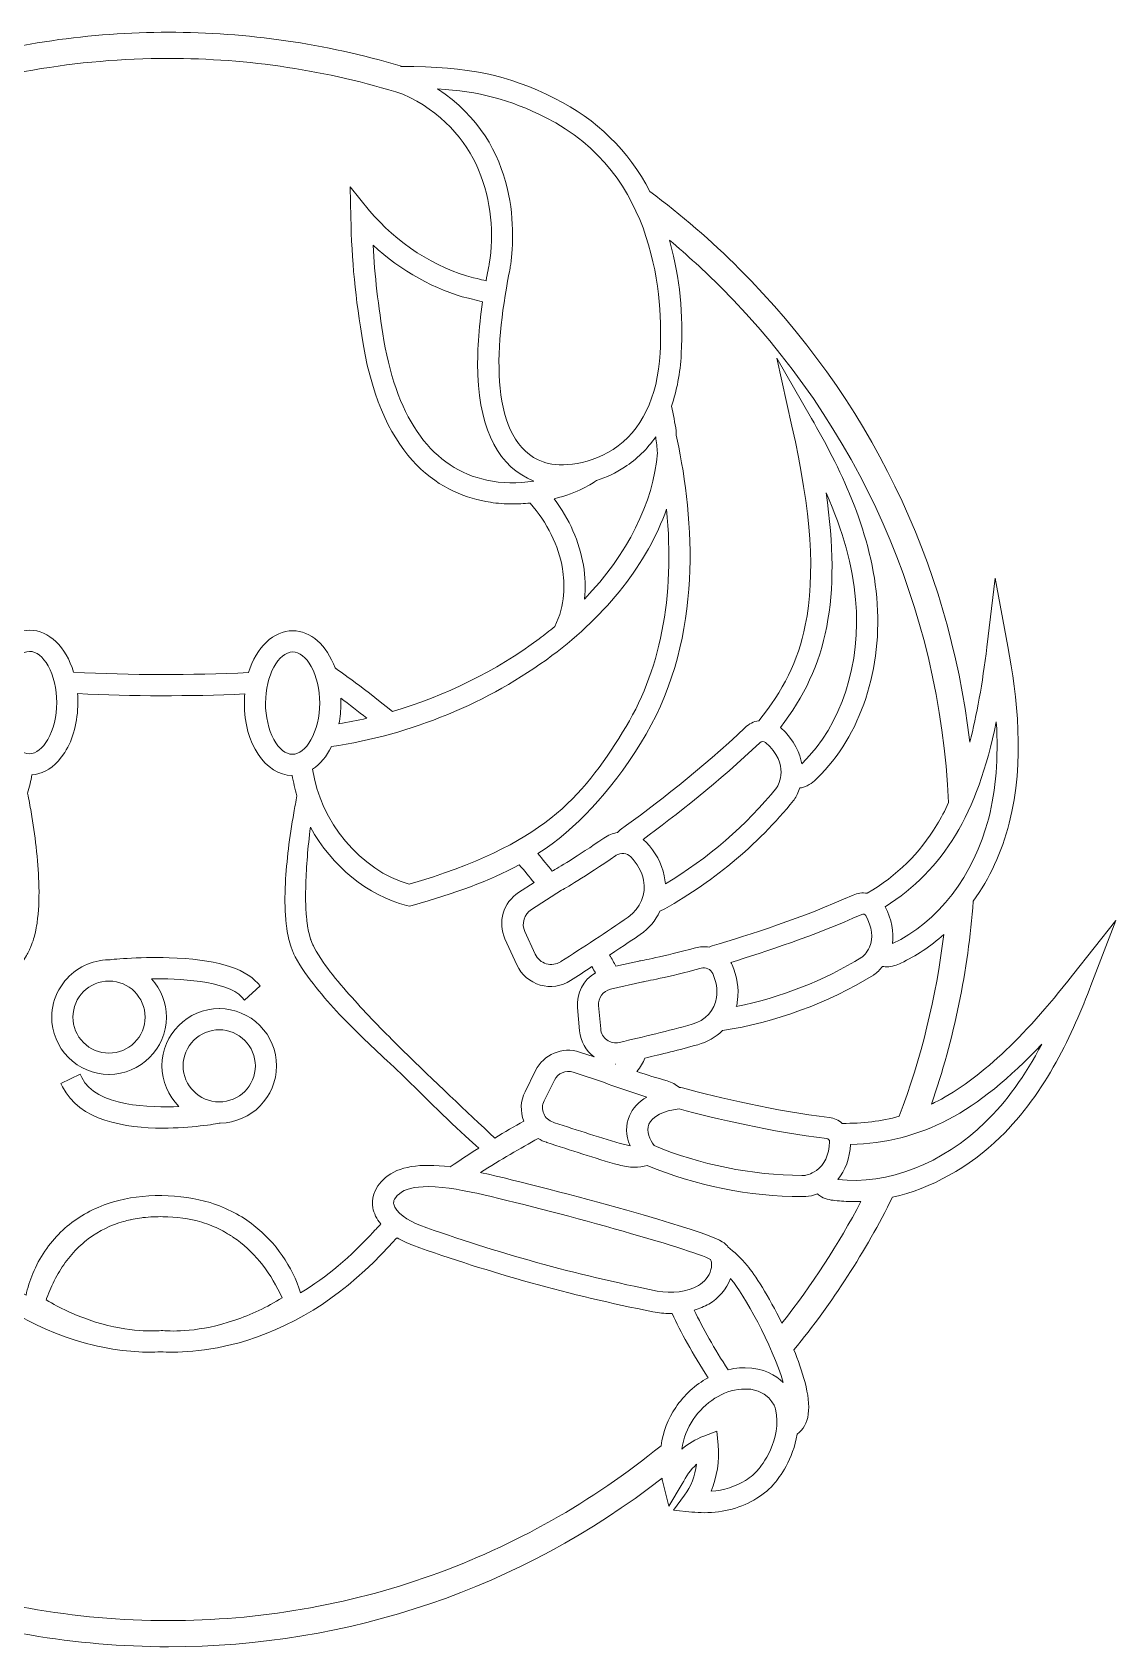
# Model space of a CAD drawing. Header units: millimetres. Extents: x 24 to 1458, y -318 to -24.
# Drawn here: x 169.2 to 360, y -309.5 to -25.3 of the extents above; entities that cross this region are included whole.
import ezdxf

# ---------------------------------------------------------------- set-up
doc = ezdxf.new("R2010")
doc.units = ezdxf.units.MM
doc.header["$MEASUREMENT"] = 0
doc.layers.add('Layer 4', color=7, linetype='Continuous')

# ---------------------------------------------------------------- blocks, each defined once
blk = doc.blocks.new('block 2')
at = {"layer": 'Layer 4', "lineweight": 0}
for points, knots in [([(352.39, -191.31), (343.5, -202.59), (335.94, -209.64), (328.59, -213.48), (328.24, -213.66), (327.89, -213.83), (327.53, -214.01), (331.5, -202.52), (333.98, -190.51), (334.9, -178.28), (337.79, -174.22), (339.92, -169.61), (341.22, -164.56), (344.06, -153.56), (342.58, -142.15), (340.98, -133.44), (340.98, -133.44), (338.76, -121.4), (338.76, -121.4), (338.76, -121.4), (337.29, -133.55), (337.29, -133.55), (336.51, -139.99), (335.52, -145.48), (334.29, -150.25), (330.49, -118.49), (316.48, -89.7), (293.69, -66.91), (288.79, -62.01), (283.49, -57.43), (277.96, -53.3), (274.17, -46.08), (268.55, -40.58), (261.24, -36.93), (252.79, -32.71), (246.21, -31.34), (234.19, -31.31), (234.19, -31.31), (234.11, -31.25), (234.11, -31.25), (234.11, -31.25), (234.01, -31.21), (234.01, -31.21), (220.83, -27.27), (207.1, -25.28), (193.19, -25.28), (179.37, -25.28), (165.71, -27.26), (152.58, -31.16), (139.06, -30.98), (132.23, -32.26), (123.35, -36.65), (115.07, -40.74), (108.96, -47.19), (105.18, -55.81), (100.79, -59.28), (96.59, -63.01), (92.69, -66.91), (80.58, -79.02), (70.88, -92.95), (63.85, -108.32), (57.05, -123.18), (52.92, -139.03), (51.57, -155.44), (49.51, -149.49), (47.98, -142.11), (46.91, -132.97), (46.91, -132.97), (45.48, -120.8), (45.48, -120.8), (45.48, -120.8), (43.22, -132.84), (43.22, -132.84), (41.59, -141.54), (40.07, -152.95), (42.85, -163.96), (44.49, -170.43), (47.55, -176.31), (51.71, -180.97), (52.79, -192.48), (55.27, -203.8), (59.08, -214.65), (57.79, -214.15), (56.52, -213.57), (55.29, -212.92), (47.95, -209.05), (40.42, -201.98), (31.57, -190.66), (31.57, -190.66), (24.03, -181.01), (24.03, -181.01), (24.03, -181.01), (28.36, -192.47), (28.36, -192.47), (31.48, -200.75), (36.12, -211.28), (44.24, -219.25), (50.37, -225.28), (57.99, -229.21), (65.69, -230.33), (69.98, -239), (75.19, -247.27), (81.2, -254.94), (79.37, -259.02), (77.33, -264.55), (77.81, -268.12), (78.02, -269.7), (78.67, -270.88), (79.75, -271.64), (80.42, -276.1), (82.9, -279.36), (83.65, -280.25), (84.48, -281.26), (85.55, -282.18), (86.82, -282.99), (89.44, -284.66), (92.64, -285.54), (96.08, -285.55), (96.84, -285.54), (97.56, -285.51), (98.22, -285.44), (98.22, -285.44), (101.45, -285.1), (101.45, -285.1), (101.45, -285.1), (99.54, -282.49), (99.54, -282.49), (98.44, -280.98), (97.7, -279.07), (97.43, -277.03), (98.55, -278), (99.22, -279.16), (99.99, -280.48), (99.99, -280.48), (102.29, -284.46), (102.29, -284.46), (102.29, -284.46), (103.41, -280), (103.41, -280), (103.58, -279.32), (103.71, -278.62), (103.78, -277.89), (116.28, -288.05), (130.25, -295.92), (145.3, -301.3), (160.61, -306.77), (176.72, -309.54), (193.19, -309.54), (225.05, -309.54), (255.08, -299.29), (280.09, -279.89), (280.12, -280.05), (280.16, -280.21), (280.19, -280.36), (280.19, -280.36), (281.29, -284.82), (281.29, -284.82), (281.29, -284.82), (283.62, -280.85), (283.62, -280.85), (284.39, -279.54), (285.07, -278.37), (286.19, -277.42), (285.91, -279.45), (285.16, -281.36), (284.06, -282.86), (284.06, -282.86), (282.13, -285.47), (282.13, -285.47), (282.13, -285.47), (285.36, -285.82), (285.36, -285.82), (286.07, -285.89), (286.8, -285.93), (287.54, -285.94), (290.97, -285.94), (294.16, -285.06), (296.77, -283.41), (298.05, -282.61), (299.12, -281.69), (299.96, -280.69), (300.71, -279.8), (303.2, -276.55), (303.88, -272.09), (304.97, -271.34), (305.63, -270.16), (305.85, -268.58), (306.28, -265.44), (304.73, -260.73), (303.31, -257.27), (310.1, -248.98), (315.94, -239.94), (320.67, -230.39), (327.46, -228.88), (334.19, -225.14), (339.62, -219.85), (347.77, -211.92), (352.44, -201.4), (355.6, -193.13), (355.6, -193.13), (359.97, -181.69), (359.97, -181.69), (359.97, -181.69), (352.39, -191.31), (352.39, -191.31)], [0, 0, 0, 0, 1, 1, 1, 2, 2, 2, 3, 3, 3, 4, 4, 4, 5, 5, 5, 6, 6, 6, 7, 7, 7, 8, 8, 8, 9, 9, 9, 10, 10, 10, 11, 11, 11, 12, 12, 12, 13, 13, 13, 14, 14, 14, 15, 15, 15, 16, 16, 16, 17, 17, 17, 18, 18, 18, 19, 19, 19, 20, 20, 20, 21, 21, 21, 22, 22, 22, 23, 23, 23, 24, 24, 24, 25, 25, 25, 26, 26, 26, 27, 27, 27, 28, 28, 28, 29, 29, 29, 30, 30, 30, 31, 31, 31, 32, 32, 32, 33, 33, 33, 34, 34, 34, 35, 35, 35, 36, 36, 36, 37, 37, 37, 38, 38, 38, 39, 39, 39, 40, 40, 40, 41, 41, 41, 42, 42, 42, 43, 43, 43, 44, 44, 44, 45, 45, 45, 46, 46, 46, 47, 47, 47, 48, 48, 48, 49, 49, 49, 50, 50, 50, 51, 51, 51, 52, 52, 52, 53, 53, 53, 54, 54, 54, 55, 55, 55, 56, 56, 56, 57, 57, 57, 58, 58, 58, 59, 59, 59, 60, 60, 60, 61, 61, 61, 62, 62, 62, 63, 63, 63, 64, 64, 64, 65, 65, 65, 66, 66, 66, 67, 67, 67, 68, 68, 68, 68]), ([(249.68, -66.03), (249.65, -66.23), (249.58, -66.58), (249.49, -67.07), (249.49, -67.07), (249.47, -67.14), (249.47, -67.14), (249.37, -67.67), (249.25, -68.31), (249.11, -69.04), (248.57, -68.91), (248.05, -68.78), (247.55, -68.66), (247.55, -68.66), (246.87, -68.5), (246.87, -68.5), (240.35, -66.91), (233.18, -62.28), (228.61, -56.69), (228.61, -56.69), (225.2, -52.52), (225.2, -52.52), (225.2, -52.52), (225.3, -57.91), (225.3, -57.91), (225.45, -65.37), (226.09, -72.02), (227.46, -80.15), (230.97, -100.93), (241.58, -106.79), (249.87, -108.04), (251.13, -108.23), (252.45, -108.33), (253.78, -108.33), (254.74, -108.34), (255.72, -108.29), (256.86, -108.17), (259.85, -111.59), (261.88, -115.7), (262.57, -119.75), (263, -122.31), (263.12, -126.15), (261.2, -129.91), (260.29, -130.66), (259.38, -131.38), (258.48, -132.05), (250.9, -137.71), (241.96, -142.14), (232.61, -144.88), (226.7, -140.06), (222.76, -137.36), (222.72, -137.34), (222.72, -137.34), (222.53, -137.21), (222.53, -137.21), (221.07, -133.17), (218.22, -130.66), (215.06, -130.66), (211.69, -130.66), (208.67, -133.54), (207.31, -138.02), (197.07, -138.51), (186.7, -138.48), (176.49, -137.94), (175.14, -133.46), (172.13, -130.57), (168.75, -130.56), (165.5, -130.56), (162.6, -133.19), (161.16, -137.42), (160.05, -138.19), (156.48, -140.72), (151.54, -144.72), (142.21, -141.95), (133.29, -137.47), (125.72, -131.78), (124.83, -131.11), (123.92, -130.38), (123.02, -129.63), (121.11, -125.86), (121.24, -122.02), (121.69, -119.46), (122.39, -115.42), (124.43, -111.32), (127.44, -107.91), (128.48, -108.02), (129.51, -108.08), (130.53, -108.08), (131.9, -108.08), (133.21, -107.98), (134.43, -107.81), (142.73, -106.59), (153.36, -100.77), (156.95, -80.01), (158.36, -71.88), (159.03, -65.23), (159.2, -57.77), (159.2, -57.77), (159.33, -52.39), (159.33, -52.39), (159.33, -52.39), (155.9, -56.55), (155.9, -56.55), (151.3, -62.11), (144.12, -66.72), (137.59, -68.28), (137.59, -68.28), (136.91, -68.44), (136.91, -68.44), (136.41, -68.56), (135.89, -68.68), (135.35, -68.81), (135.22, -68.09), (135.1, -67.45), (134.99, -66.91), (134.99, -66.91), (134.97, -66.8), (134.97, -66.8), (134.88, -66.34), (134.82, -66), (134.79, -65.79), (133.05, -54.16), (137.35, -43.79), (146.29, -38.06), (161.29, -32.63), (177.07, -29.88), (193.19, -29.88), (207.28, -29.88), (221.18, -31.99), (234.46, -36.16), (248.12, -42.36), (251.28, -55.65), (249.68, -66.03)], [0, 0, 0, 0, 1, 1, 1, 2, 2, 2, 3, 3, 3, 4, 4, 4, 5, 5, 5, 6, 6, 6, 7, 7, 7, 8, 8, 8, 9, 9, 9, 10, 10, 10, 11, 11, 11, 12, 12, 12, 13, 13, 13, 14, 14, 14, 15, 15, 15, 16, 16, 16, 17, 17, 17, 18, 18, 18, 19, 19, 19, 20, 20, 20, 21, 21, 21, 22, 22, 22, 23, 23, 23, 24, 24, 24, 25, 25, 25, 26, 26, 26, 27, 27, 27, 28, 28, 28, 29, 29, 29, 30, 30, 30, 31, 31, 31, 32, 32, 32, 33, 33, 33, 34, 34, 34, 35, 35, 35, 36, 36, 36, 37, 37, 37, 38, 38, 38, 39, 39, 39, 40, 40, 40, 41, 41, 41, 42, 42, 42, 43, 43, 43, 44, 44, 44, 44]), ([(279.76, -81.65), (279.76, -81.65), (279.75, -81.77), (279.75, -81.77), (279.32, -89.61), (276.46, -95.47), (271.47, -98.72), (266.63, -101.88), (261.35, -101.76), (259.16, -100.94), (249.55, -97.35), (250.58, -80.97), (253.14, -67.86), (253.25, -67.28), (253.33, -66.85), (253.37, -66.59), (254.14, -61.6), (255.42, -44.89), (240.54, -35.23), (247.96, -35.69), (253.23, -37.1), (259.57, -40.27), (279.34, -50.14), (280.27, -72.49), (279.76, -81.65)], [0, 0, 0, 0, 1, 1, 1, 2, 2, 2, 3, 3, 3, 4, 4, 4, 5, 5, 5, 6, 6, 6, 7, 7, 7, 8, 8, 8, 8]), ([(328.48, -164.84), (325.44, -169.88), (321.53, -173.71), (316.21, -176.88), (315.37, -176.74), (314.51, -176.84), (313.73, -177.2), (304.89, -181.17), (295.37, -184.25), (288.94, -186.13), (288.94, -186.13), (288.73, -186.19), (288.73, -186.19), (288.73, -186.19), (288.42, -186.38), (288.42, -186.38), (287.61, -186.23), (286.77, -186.26), (285.99, -186.48), (280.23, -188.05), (276.42, -188.73), (275.99, -188.81), (275.99, -188.81), (271.98, -189.73), (271.98, -189.73), (271.62, -189.07), (271.25, -188.4), (270.87, -187.75), (273.44, -186.05), (275.26, -184.84), (276.27, -184.13), (277.77, -183.08), (278.96, -181.67), (279.73, -180.05), (288.59, -175.32), (296.94, -168.39), (303.27, -160.52), (303.27, -160.52), (303.33, -160.44), (303.33, -160.44), (303.74, -159.86), (304.1, -159.12), (304.36, -158.33), (304.54, -158.31), (304.72, -158.28), (304.89, -158.23), (306.01, -157.93), (306.79, -157.24), (307.43, -156.61), (315.1, -149.13), (319.01, -137.24), (317.9, -124.8), (316.8, -112.6), (311.18, -101.54), (306.41, -93.27), (306.41, -93.27), (300.29, -82.67), (300.29, -82.67), (300.29, -82.67), (302.97, -94.61), (302.97, -94.61), (306.37, -109.76), (307.12, -120.91), (305.32, -129.7), (304.04, -135.96), (301.43, -141.3), (297.11, -146.49), (296.22, -146.64), (295.38, -147.06), (294.74, -147.68), (287.17, -154.92), (278.59, -161.49), (272.72, -165.73), (272.72, -165.73), (272.54, -165.86), (272.54, -165.86), (272.54, -165.86), (272.27, -166.19), (272.27, -166.19), (271.4, -166.32), (270.56, -166.65), (269.85, -167.15), (265.16, -170.41), (261.73, -172.43), (260.76, -172.99), (259.94, -171.96), (259.09, -170.92), (258.23, -169.89), (265.04, -165.46), (270.79, -159.29), (276.32, -150.5), (287.1, -133.35), (285.92, -112.67), (283.03, -98.33), (283.03, -98.33), (282.6, -96.2), (282.6, -96.2), (282.59, -95.99), (282.59, -95.79), (282.6, -95.55), (282.6, -95.55), (282.59, -95.47), (282.59, -95.47), (282.37, -94.04), (282.09, -92.56), (281.74, -91.09), (282.71, -88.38), (283.29, -85.31), (283.48, -81.98), (283.48, -81.98), (283.49, -81.86), (283.49, -81.86), (283.87, -74.98), (283.21, -68.43), (281.53, -62.38), (281.48, -62.21), (281.43, -62.04), (281.38, -61.88), (284.56, -64.54), (287.6, -67.32), (290.44, -70.16), (314.73, -94.45), (328.98, -126.67), (330.56, -160.9), (329.91, -162.32), (329.21, -163.64), (328.48, -164.84)], [0, 0, 0, 0, 1, 1, 1, 2, 2, 2, 3, 3, 3, 4, 4, 4, 5, 5, 5, 6, 6, 6, 7, 7, 7, 8, 8, 8, 9, 9, 9, 10, 10, 10, 11, 11, 11, 12, 12, 12, 13, 13, 13, 14, 14, 14, 15, 15, 15, 16, 16, 16, 17, 17, 17, 18, 18, 18, 19, 19, 19, 20, 20, 20, 21, 21, 21, 22, 22, 22, 23, 23, 23, 24, 24, 24, 25, 25, 25, 26, 26, 26, 27, 27, 27, 28, 28, 28, 29, 29, 29, 30, 30, 30, 31, 31, 31, 32, 32, 32, 33, 33, 33, 34, 34, 34, 35, 35, 35, 36, 36, 36, 37, 37, 37, 38, 38, 38, 39, 39, 39, 40, 40, 40, 41, 41, 41, 42, 42, 42, 42]), ([(249.26, -104.14), (239.79, -102.15), (233.52, -93.64), (231.14, -79.53), (230.1, -73.35), (229.5, -68.14), (229.21, -62.76), (234.05, -67.25), (240.27, -70.73), (245.99, -72.12), (245.99, -72.12), (246.7, -72.29), (246.7, -72.29), (247.27, -72.43), (247.87, -72.58), (248.49, -72.73), (247.79, -77.48), (247.51, -81.82), (247.67, -85.65), (248.09, -95.59), (251.41, -101.87), (257.55, -104.32), (254.68, -104.75), (251.9, -104.7), (249.26, -104.14)], [0, 0, 0, 0, 1, 1, 1, 2, 2, 2, 3, 3, 3, 4, 4, 4, 5, 5, 5, 6, 6, 6, 7, 7, 7, 8, 8, 8, 8]), ([(266.25, -119.12), (265.55, -115.01), (263.77, -110.97), (261.09, -107.42), (265.39, -106.33), (267.83, -104.73), (268.55, -104.2), (270.3, -103.64), (271.97, -102.85), (273.51, -101.85), (275.65, -100.45), (277.48, -98.66), (278.98, -96.51), (279.11, -97.46), (279.21, -98.4), (279.28, -99.33), (278.57, -108.1), (274.01, -117.21), (266.43, -125.08), (266.65, -123.13), (266.59, -121.14), (266.25, -119.12)], [0, 0, 0, 0, 1, 1, 1, 2, 2, 2, 3, 3, 3, 4, 4, 4, 5, 5, 5, 6, 6, 6, 7, 7, 7, 7]), ([(300.94, -147.67), (309.27, -136.96), (311.65, -124.85), (308.98, -106.38), (311.94, -113.09), (313.65, -119.25), (314.18, -125.14), (315.19, -136.47), (311.69, -147.24), (304.82, -153.95), (304.77, -153.99), (304.73, -154.03), (304.68, -154.08), (304.39, -152.34), (303.48, -149.98), (300.94, -147.67)], [0, 0, 0, 0, 1, 1, 1, 2, 2, 2, 3, 3, 3, 4, 4, 4, 5, 5, 5, 5]), ([(273.16, -148.52), (265.85, -160.15), (259.28, -168.31), (235.58, -175.3), (227.07, -172.86), (219.8, -164.19), (218.58, -155.02), (219.9, -154.14), (221.04, -152.77), (221.9, -151.03), (235.81, -149.02), (249.59, -143.34), (260.72, -135.04), (270.42, -127.8), (277.53, -118.7), (280.89, -109.26), (282.39, -124.77), (279.79, -137.97), (273.16, -148.52)], [0, 0, 0, 0, 1, 1, 1, 2, 2, 2, 3, 3, 3, 4, 4, 4, 5, 5, 5, 6, 6, 6, 6]), ([(168.75, -134.29), (169.91, -134.29), (171.09, -135.22), (171.99, -136.83), (172.97, -138.59), (173.51, -140.89), (173.51, -143.31), (173.5, -145.7), (172.94, -148.06), (171.97, -149.78), (171.06, -151.39), (169.88, -152.31), (168.72, -152.31), (168.71, -152.31), (168.71, -152.31), (168.71, -152.31), (167.56, -152.31), (166.38, -151.38), (165.48, -149.77), (164.5, -148.01), (163.96, -145.71), (163.96, -143.29), (163.97, -138.41), (166.16, -134.29), (168.75, -134.29)], [0, 0, 0, 0, 1, 1, 1, 2, 2, 2, 3, 3, 3, 4, 4, 4, 5, 5, 5, 6, 6, 6, 7, 7, 7, 8, 8, 8, 8]), ([(218.28, -149.88), (217.37, -151.48), (216.19, -152.4), (215.03, -152.4), (213.84, -152.4), (212.64, -151.45), (211.74, -149.8), (210.81, -148.08), (210.27, -145.74), (210.28, -143.38), (210.29, -138.59), (212.52, -134.39), (215.07, -134.39), (216.22, -134.39), (217.41, -135.31), (218.31, -136.92), (219.29, -138.68), (219.83, -140.98), (219.82, -143.4), (219.82, -145.79), (219.25, -148.15), (218.28, -149.88)], [0, 0, 0, 0, 1, 1, 1, 2, 2, 2, 3, 3, 3, 4, 4, 4, 5, 5, 5, 6, 6, 6, 7, 7, 7, 7]), ([(229.18, -232.26), (229.35, -233.23), (229.83, -234.19), (230.59, -235.1), (230.09, -235.62), (229.67, -236.06), (229.28, -236.49), (225.33, -240.85), (221.01, -244.47), (216.44, -247.24), (214.99, -242.58), (212.09, -238.37), (208.23, -235.36), (206.1, -233.67), (203.52, -232.32), (200.54, -231.35), (197.94, -230.57), (195.08, -230.14), (192.03, -230.1), (188.84, -230.1), (186.05, -230.46), (183.51, -231.22), (180.52, -232.1), (177.92, -233.43), (175.78, -235.17), (173.58, -236.89), (171.73, -239.12), (170.26, -241.8), (169.55, -243.17), (169.01, -244.45), (168.62, -245.72), (168.41, -246.37), (168.24, -247.01), (168.11, -247.63), (163.24, -244.78), (158.67, -240.98), (154.51, -236.34), (154.11, -235.9), (153.7, -235.46), (153.2, -234.95), (153.96, -234.03), (154.44, -233.08), (154.62, -232.11), (154.88, -230.77), (154.7, -228.75), (152.4, -226.77), (150.13, -224.81), (146.41, -224.19), (141.03, -224.87), (138.92, -223.41), (137.96, -222.77), (136.16, -221.67), (139.53, -218.99), (142.41, -215.91), (145.19, -212.92), (147.2, -210.76), (149.28, -208.54), (151.53, -206.46), (153.29, -204.85), (154.72, -203.49), (156.02, -202.2), (157.63, -200.61), (159.05, -199.16), (160.36, -197.78), (161.87, -196.16), (163.22, -194.62), (164.48, -193.07), (165.73, -191.52), (167.05, -189.81), (168.18, -187.85), (168.29, -187.67), (168.38, -187.48), (168.48, -187.29), (168.51, -187.22), (168.55, -187.14), (168.6, -187.05), (168.63, -186.97), (168.67, -186.9), (168.72, -186.81), (168.81, -186.63), (168.9, -186.46), (168.97, -186.25), (168.97, -186.25), (169.09, -185.94), (169.09, -185.94), (169.26, -185.5), (169.44, -185.04), (169.54, -184.59), (169.54, -184.59), (169.77, -183.74), (169.77, -183.74), (169.77, -183.74), (169.91, -182.96), (169.91, -182.96), (170.02, -182.46), (170.08, -181.98), (170.14, -181.51), (170.14, -181.51), (170.16, -181.3), (170.16, -181.3), (170.38, -179.32), (170.45, -177.23), (170.36, -174.91), (170.29, -172.99), (170.13, -170.95), (169.87, -168.68), (169.65, -166.7), (169.37, -164.69), (168.99, -162.53), (168.83, -161.54), (168.64, -160.49), (168.4, -159.23), (168.71, -158.17), (168.96, -157.09), (169.13, -156.02), (170.82, -155.91), (172.41, -155.09), (173.77, -153.63), (173.77, -153.63), (174.94, -152.08), (174.94, -152.08), (176.41, -149.74), (177.23, -146.63), (177.24, -143.32), (177.24, -142.78), (177.22, -142.24), (177.18, -141.71), (186.93, -142.2), (196.83, -142.22), (206.61, -141.79), (206.57, -142.32), (206.55, -142.85), (206.55, -143.38), (206.53, -150.49), (210.23, -156.08), (214.98, -156.13), (215.18, -157.33), (215.46, -158.53), (215.82, -159.71), (215.63, -160.7), (215.44, -161.7), (215.26, -162.7), (214.49, -167.07), (214, -171.12), (213.78, -175.1), (213.65, -177.41), (213.67, -179.5), (213.84, -181.49), (213.88, -181.86), (213.92, -182.22), (213.97, -182.58), (213.97, -182.58), (214.03, -183.14), (214.03, -183.14), (214.13, -183.68), (214.22, -184.22), (214.34, -184.8), (214.34, -184.8), (214.67, -186.04), (214.67, -186.04), (214.7, -186.14), (214.74, -186.24), (214.78, -186.34), (214.78, -186.34), (215.14, -187.32), (215.14, -187.32), (215.23, -187.49), (215.31, -187.67), (215.4, -187.84), (215.4, -187.84), (215.52, -188.09), (215.52, -188.09), (216.52, -190), (217.71, -191.62), (219.19, -193.48), (220.47, -195.06), (221.87, -196.66), (223.33, -198.21), (226.26, -201.28), (229.26, -204.19), (232.25, -206.87), (232.69, -207.26), (234.05, -208.59), (235.77, -210.28), (235.77, -210.28), (235.81, -210.32), (235.81, -210.32), (239.61, -214.04), (245.27, -219.58), (247.85, -221.74), (245.9, -222.95), (244.74, -223.73), (242.78, -225.07), (237.42, -224.37), (233.7, -224.98), (231.42, -226.93), (231.42, -226.93), (231.42, -226.93), (231.42, -226.93), (229.12, -228.9), (228.93, -230.92), (229.18, -232.26)], [0, 0, 0, 0, 1, 1, 1, 2, 2, 2, 3, 3, 3, 4, 4, 4, 5, 5, 5, 6, 6, 6, 7, 7, 7, 8, 8, 8, 9, 9, 9, 10, 10, 10, 11, 11, 11, 12, 12, 12, 13, 13, 13, 14, 14, 14, 15, 15, 15, 16, 16, 16, 17, 17, 17, 18, 18, 18, 19, 19, 19, 20, 20, 20, 21, 21, 21, 22, 22, 22, 23, 23, 23, 24, 24, 24, 25, 25, 25, 26, 26, 26, 27, 27, 27, 28, 28, 28, 29, 29, 29, 30, 30, 30, 31, 31, 31, 32, 32, 32, 33, 33, 33, 34, 34, 34, 35, 35, 35, 36, 36, 36, 37, 37, 37, 38, 38, 38, 39, 39, 39, 40, 40, 40, 41, 41, 41, 42, 42, 42, 43, 43, 43, 44, 44, 44, 45, 45, 45, 46, 46, 46, 47, 47, 47, 48, 48, 48, 49, 49, 49, 50, 50, 50, 51, 51, 51, 52, 52, 52, 53, 53, 53, 54, 54, 54, 55, 55, 55, 56, 56, 56, 57, 57, 57, 58, 58, 58, 59, 59, 59, 60, 60, 60, 61, 61, 61, 62, 62, 62, 63, 63, 63, 64, 64, 64, 65, 65, 65, 66, 66, 66, 67, 67, 67, 67]), ([(223.53, -142.53), (225.01, -143.63), (226.55, -144.82), (228.12, -146.07), (226.5, -146.44), (224.85, -146.77), (223.21, -147.05), (223.43, -145.88), (223.55, -144.66), (223.55, -143.41), (223.55, -143.12), (223.55, -142.83), (223.53, -142.53)], [0, 0, 0, 0, 1, 1, 1, 2, 2, 2, 3, 3, 3, 4, 4, 4, 4]), ([(320.65, -185.75), (320.96, -183.69), (320.53, -181.47), (319.38, -179.28), (329.76, -172.61), (335.53, -163.05), (338.95, -146.72), (339.34, -153.06), (338.9, -158.61), (337.61, -163.63), (334.99, -173.77), (328.66, -182.03), (320.65, -185.75)], [0, 0, 0, 0, 1, 1, 1, 2, 2, 2, 3, 3, 3, 4, 4, 4, 4]), ([(276.76, -167.4), (282.3, -163.32), (290.24, -157.14), (297.32, -150.37), (297.6, -150.1), (298.03, -150.08), (298.31, -150.32), (302.69, -154.21), (300.61, -157.79), (300.31, -158.25), (295, -164.83), (288.05, -170.85), (280.68, -175.23), (280.65, -174.74), (280.59, -174.26), (280.48, -173.79), (280, -171.56), (278.95, -169.62), (277.29, -167.87), (277.12, -167.71), (276.95, -167.55), (276.76, -167.4)], [0, 0, 0, 0, 1, 1, 1, 2, 2, 2, 3, 3, 3, 4, 4, 4, 5, 5, 5, 6, 6, 6, 7, 7, 7, 7]), ([(254.85, -176.74), (252.14, -178.47), (251.1, -181.99), (252.44, -184.92), (252.44, -184.92), (254.53, -189.49), (254.53, -189.49), (255.31, -191.21), (256.81, -192.5), (258.63, -193.03), (260.45, -193.56), (262.4, -193.27), (263.99, -192.24), (265.18, -191.47), (266.46, -190.63), (267.74, -189.8), (267.95, -190.15), (268.15, -190.51), (268.35, -190.88), (266.22, -192.13), (264.99, -194.49), (265.21, -196.97), (265.21, -196.97), (265.57, -201.11), (265.57, -201.11), (265.73, -202.94), (266.66, -204.6), (268.14, -205.69), (268.14, -205.69), (265.58, -204.84), (265.58, -204.84), (262.56, -203.85), (259.23, -205.24), (257.82, -208.08), (257.82, -208.08), (255.97, -211.81), (255.97, -211.81), (255.17, -213.43), (255.1, -215.3), (255.76, -216.98), (254.1, -217.92), (252.4, -218.93), (250.68, -219.98), (245.64, -215.28), (239.95, -209.96), (234.45, -204.55), (234.45, -204.55), (234.07, -204.17), (234.07, -204.17), (231.37, -201.46), (228.56, -198.66), (225.98, -195.77), (224.76, -194.41), (223.35, -192.82), (222.06, -191.19), (221.04, -189.9), (219.75, -188.18), (218.85, -186.4), (218.85, -186.4), (218.72, -186.16), (218.72, -186.16), (218.66, -186.03), (218.6, -185.91), (218.56, -185.83), (218.56, -185.83), (218.26, -185.06), (218.26, -185.06), (218.24, -185.01), (218.22, -184.96), (218.22, -184.94), (218.22, -184.94), (217.94, -183.96), (217.94, -183.96), (217.85, -183.53), (217.77, -183.1), (217.69, -182.65), (217.69, -182.65), (217.61, -182.05), (217.61, -182.05), (217.57, -181.75), (217.53, -181.45), (217.5, -181.15), (217.31, -179.18), (217.32, -177.15), (217.37, -175.24), (217.45, -172.07), (217.75, -168.9), (218.17, -165.23), (221.98, -172.14), (228.25, -177.27), (235.13, -179.04), (235.13, -179.04), (235.63, -179.17), (235.63, -179.17), (235.63, -179.17), (236.12, -179.03), (236.12, -179.03), (243.72, -176.8), (249.54, -174.82), (254.96, -171.85), (255.88, -172.93), (256.74, -173.97), (257.57, -175.01), (257.57, -175.01), (254.85, -176.74), (254.85, -176.74)], [0, 0, 0, 0, 1, 1, 1, 2, 2, 2, 3, 3, 3, 4, 4, 4, 5, 5, 5, 6, 6, 6, 7, 7, 7, 8, 8, 8, 9, 9, 9, 10, 10, 10, 11, 11, 11, 12, 12, 12, 13, 13, 13, 14, 14, 14, 15, 15, 15, 16, 16, 16, 17, 17, 17, 18, 18, 18, 19, 19, 19, 20, 20, 20, 21, 21, 21, 22, 22, 22, 23, 23, 23, 24, 24, 24, 25, 25, 25, 26, 26, 26, 27, 27, 27, 28, 28, 28, 29, 29, 29, 30, 30, 30, 31, 31, 31, 32, 32, 32, 33, 33, 33, 34, 34, 34, 35, 35, 35, 35]), ([(262.3, -188.9), (262.3, -188.9), (262.25, -188.92), (262.25, -188.92), (261.5, -189.41), (260.57, -189.54), (259.71, -189.29), (258.85, -189.04), (258.14, -188.43), (257.77, -187.61), (257.77, -187.61), (255.94, -183.61), (255.94, -183.61), (255.31, -182.23), (255.8, -180.56), (257.09, -179.74), (257.09, -179.74), (262.38, -176.36), (262.38, -176.36), (262.78, -176.13), (266.46, -174.05), (271.98, -170.21), (271.98, -170.21), (272, -170.19), (272, -170.19), (272.79, -169.66), (273.94, -169.78), (274.59, -170.45), (275.77, -171.68), (276.5, -173.04), (276.84, -174.58), (277.36, -177), (276.3, -179.55), (274.13, -181.08), (270.31, -183.75), (266.24, -186.36), (262.3, -188.9)], [0, 0, 0, 0, 1, 1, 1, 2, 2, 2, 3, 3, 3, 4, 4, 4, 5, 5, 5, 6, 6, 6, 7, 7, 7, 8, 8, 8, 9, 9, 9, 10, 10, 10, 11, 11, 11, 12, 12, 12, 12]), ([(316.63, -186.35), (316.16, -187.42), (315.42, -188.05), (315.3, -188.15), (308.71, -192.2), (300.87, -195.28), (293.17, -196.83), (293.26, -196.46), (293.34, -196.09), (293.39, -195.71), (293.66, -193.58), (293.34, -191.55), (292.42, -189.49), (292.42, -189.49), (292.42, -189.49), (292.42, -189.49), (292.35, -189.34), (292.28, -189.19), (292.19, -189.05), (298.25, -187.21), (307.03, -184.29), (315.26, -180.6), (315.52, -180.48), (315.83, -180.56), (315.96, -180.8), (317.11, -182.88), (317.33, -184.75), (316.63, -186.35)], [0, 0, 0, 0, 1, 1, 1, 2, 2, 2, 3, 3, 3, 4, 4, 4, 5, 5, 5, 6, 6, 6, 7, 7, 7, 8, 8, 8, 9, 9, 9, 9]), ([(283.72, -211.15), (283.72, -211.15), (283.4, -211.06), (283.4, -211.06), (283.4, -211.06), (283.14, -211.09), (283.14, -211.09), (282.53, -210.54), (281.8, -210.14), (281.02, -209.92), (279.18, -209.39), (277.38, -208.84), (275.67, -208.28), (276.3, -207.48), (276.76, -206.7), (277.09, -205.9), (279.88, -205.24), (283.15, -204.45), (286.4, -203.54), (288.04, -203.09), (289.53, -202.23), (290.72, -201.06), (299.92, -199.66), (309.36, -196.19), (317.32, -191.29), (317.32, -191.29), (317.4, -191.23), (317.4, -191.23), (317.93, -190.86), (318.47, -190.34), (318.93, -189.75), (319.07, -189.78), (319.21, -189.8), (319.36, -189.81), (319.45, -189.82), (319.54, -189.82), (319.68, -189.82), (320.64, -189.82), (321.46, -189.48), (322.14, -189.17), (324.82, -187.93), (327.36, -186.24), (329.7, -184.14), (328.38, -195.13), (325.74, -205.89), (321.86, -216.15), (318.71, -217.02), (315.42, -217.42), (311.83, -217.39), (311.19, -216.83), (310.4, -216.48), (309.55, -216.38), (299.94, -215.19), (290.2, -212.88), (283.72, -211.15)], [0, 0, 0, 0, 1, 1, 1, 2, 2, 2, 3, 3, 3, 4, 4, 4, 5, 5, 5, 6, 6, 6, 7, 7, 7, 8, 8, 8, 9, 9, 9, 10, 10, 10, 11, 11, 11, 12, 12, 12, 13, 13, 13, 14, 14, 14, 15, 15, 15, 16, 16, 16, 17, 17, 17, 18, 18, 18, 18]), ([(175.58, -205.79), (177.48, -207.7), (180.01, -208.75), (182.7, -208.76), (182.7, -208.76), (182.73, -208.76), (182.73, -208.76), (188.28, -208.76), (192.81, -204.25), (192.82, -198.7), (192.82, -196.16), (191.9, -193.78), (190.2, -191.92), (194.63, -191.89), (203.46, -192.21), (206.12, -195.19), (206.12, -195.19), (206.55, -195.68), (206.55, -195.68), (206.55, -195.68), (209.34, -193.2), (209.34, -193.2), (209.34, -193.2), (208.91, -192.71), (208.91, -192.71), (206.46, -189.96), (201.2, -188.45), (193.29, -188.22), (187.7, -188.05), (182.83, -188.58), (182.66, -188.6), (179.69, -188.62), (176.86, -189.99), (174.96, -192.28), (174.96, -192.28), (173.87, -193.86), (173.87, -193.86), (173.06, -195.33), (172.64, -196.97), (172.63, -198.66), (172.63, -201.35), (173.68, -203.88), (175.58, -205.79)], [0, 0, 0, 0, 1, 1, 1, 2, 2, 2, 3, 3, 3, 4, 4, 4, 5, 5, 5, 6, 6, 6, 7, 7, 7, 8, 8, 8, 9, 9, 9, 10, 10, 10, 11, 11, 11, 12, 12, 12, 13, 13, 13, 14, 14, 14, 14]), ([(289.69, -195.24), (289.4, -197.46), (287.72, -199.31), (285.41, -199.95), (281.22, -201.11), (276.82, -202.14), (272.56, -203.14), (271.81, -203.31), (271.01, -203.15), (270.38, -202.7), (269.75, -202.24), (269.35, -201.54), (269.29, -200.77), (269.29, -200.77), (268.93, -196.65), (268.93, -196.65), (268.81, -195.32), (269.71, -194.08), (271.01, -193.78), (271.01, -193.78), (276.69, -192.47), (276.69, -192.47), (277.12, -192.39), (281.04, -191.7), (286.97, -190.07), (287.79, -189.85), (288.67, -190.25), (289.01, -191.02), (289.65, -192.43), (289.87, -193.81), (289.69, -195.24)], [0, 0, 0, 0, 1, 1, 1, 2, 2, 2, 3, 3, 3, 4, 4, 4, 5, 5, 5, 6, 6, 6, 7, 7, 7, 8, 8, 8, 9, 9, 9, 10, 10, 10, 10]), ([(189.08, -198.69), (189.08, -200.39), (188.42, -201.98), (187.21, -203.18), (186.01, -204.37), (184.42, -205.03), (182.71, -205.03), (181.02, -205.03), (179.42, -204.36), (178.22, -203.16), (177.02, -201.95), (176.36, -200.36), (176.37, -198.67), (176.37, -195.17), (179.23, -192.33), (182.73, -192.33), (182.73, -192.33), (182.74, -192.33), (182.74, -192.33), (186.24, -192.34), (189.09, -195.19), (189.08, -198.69)], [0, 0, 0, 0, 1, 1, 1, 2, 2, 2, 3, 3, 3, 4, 4, 4, 5, 5, 5, 6, 6, 6, 7, 7, 7, 7]), ([(202.15, -197.19), (202.15, -197.19), (202.13, -197.19), (202.13, -197.19), (196.58, -197.19), (192.05, -201.7), (192.04, -207.25), (192.04, -209.95), (193.12, -212.52), (195.03, -214.42), (190.16, -214.66), (180.38, -214.46), (177.91, -209.34), (177.91, -209.34), (177.63, -208.75), (177.63, -208.75), (177.63, -208.75), (174.26, -210.36), (174.26, -210.36), (174.26, -210.36), (174.55, -210.95), (174.55, -210.95), (177.44, -216.94), (185.69, -218.21), (192.12, -218.23), (192.12, -218.23), (192.22, -218.23), (192.22, -218.23), (197.17, -218.23), (201.43, -217.5), (202.31, -217.35), (207.77, -217.25), (212.21, -212.75), (212.22, -207.29), (212.23, -204.6), (211.18, -202.07), (209.28, -200.16), (207.37, -198.25), (204.84, -197.2), (202.15, -197.19)], [0, 0, 0, 0, 1, 1, 1, 2, 2, 2, 3, 3, 3, 4, 4, 4, 5, 5, 5, 6, 6, 6, 7, 7, 7, 8, 8, 8, 9, 9, 9, 10, 10, 10, 11, 11, 11, 12, 12, 12, 13, 13, 13, 13]), ([(202.12, -213.62), (198.61, -213.61), (195.77, -210.76), (195.77, -207.26), (195.78, -205.56), (196.44, -203.97), (197.65, -202.77), (198.85, -201.58), (200.44, -200.92), (202.14, -200.92), (203.84, -200.92), (205.44, -201.59), (206.63, -202.79), (207.83, -204), (208.49, -205.59), (208.49, -207.28), (208.48, -210.78), (205.63, -213.62), (202.13, -213.62), (202.13, -213.62), (202.12, -213.62), (202.12, -213.62)], [0, 0, 0, 0, 1, 1, 1, 2, 2, 2, 3, 3, 3, 4, 4, 4, 5, 5, 5, 6, 6, 6, 7, 7, 7, 7]), ([(346.96, -203.43), (344, -209.04), (340.73, -213.56), (337.01, -217.18), (337.01, -217.18), (337.01, -217.18), (337.01, -217.18), (329.51, -224.48), (319.8, -228.26), (311.02, -227.28), (312.36, -225.68), (313.14, -223.56), (313.3, -221.09), (325.64, -220.78), (335.54, -215.61), (346.96, -203.43)], [0, 0, 0, 0, 1, 1, 1, 2, 2, 2, 3, 3, 3, 4, 4, 4, 5, 5, 5, 5]), ([(271.84, -206.94), (271.85, -206.94), (271.87, -206.94), (271.88, -206.94), (271.88, -206.94), (271.87, -206.95), (271.87, -206.95), (271.86, -206.95), (271.85, -206.94), (271.84, -206.94)], [0, 0, 0, 0, 1, 1, 1, 2, 2, 2, 3, 3, 3, 3]), ([(259.33, -213.45), (259.33, -213.45), (261.15, -209.77), (261.15, -209.77), (261.74, -208.56), (263.16, -207.97), (264.44, -208.4), (264.44, -208.4), (269.96, -210.21), (269.96, -210.21), (270.26, -210.33), (272.95, -211.38), (277.44, -212.75), (275.98, -213.6), (274.92, -214.74), (274.34, -216.08), (273.66, -217.69), (273.7, -219.49), (274.46, -221.32), (274.14, -221.28), (273.83, -221.22), (273.52, -221.13), (269.42, -219.97), (265.23, -218.61), (261.15, -217.27), (261.15, -217.27), (260.91, -217.19), (260.91, -217.19), (260.16, -216.95), (259.56, -216.4), (259.26, -215.68), (258.96, -214.96), (258.98, -214.14), (259.33, -213.45)], [0, 0, 0, 0, 1, 1, 1, 2, 2, 2, 3, 3, 3, 4, 4, 4, 5, 5, 5, 6, 6, 6, 7, 7, 7, 8, 8, 8, 9, 9, 9, 10, 10, 10, 11, 11, 11, 11]), ([(305.19, -226.56), (305.19, -226.56), (304.71, -226.56), (304.71, -226.56), (295.94, -226.54), (286.71, -224.67), (278.71, -221.31), (277.97, -220.28), (277.23, -218.82), (277.78, -217.54), (278.36, -216.17), (280.35, -215.16), (283.09, -214.84), (289.61, -216.57), (299.39, -218.88), (309.09, -220.08), (309.38, -220.12), (309.6, -220.35), (309.59, -220.62), (309.49, -222.99), (308.71, -224.7), (307.27, -225.71), (306.3, -226.39), (305.33, -226.54), (305.19, -226.56)], [0, 0, 0, 0, 1, 1, 1, 2, 2, 2, 3, 3, 3, 4, 4, 4, 5, 5, 5, 6, 6, 6, 7, 7, 7, 8, 8, 8, 8]), ([(291.69, -239.12), (291.23, -238.35), (290.31, -237.33), (273.89, -232.68), (265.03, -230.17), (254.73, -227.52), (248.28, -226.08), (248.23, -226.06), (248.17, -226.05), (248.12, -226.04), (251.67, -223.79), (255.21, -221.78), (258.28, -220.05), (258.74, -220.34), (259.22, -220.57), (259.73, -220.73), (259.73, -220.73), (259.82, -220.76), (259.82, -220.76), (263.97, -222.12), (268.25, -223.52), (272.5, -224.72), (273.39, -224.97), (274.3, -225.1), (275.21, -225.1), (276, -225.09), (276.76, -225), (277.47, -224.83), (285.88, -228.33), (295.55, -230.27), (304.71, -230.29), (304.71, -230.29), (305.39, -230.28), (305.39, -230.28), (306.04, -230.24), (306.77, -230.07), (307.47, -229.81), (307.58, -229.91), (307.69, -230), (307.81, -230.08), (308.7, -230.72), (309.68, -230.88), (310.52, -230.98), (311.57, -231.1), (312.65, -231.16), (313.72, -231.16), (313.72, -231.16), (313.77, -231.16), (313.77, -231.16), (314.2, -231.16), (314.64, -231.15), (315.12, -231.13), (311.17, -238.67), (306.48, -245.88), (301.19, -252.57), (298.86, -247.84), (296.39, -243.92), (295.1, -242.44), (293.95, -241.11), (292.8, -240), (291.69, -239.12)], [0, 0, 0, 0, 1, 1, 1, 2, 2, 2, 3, 3, 3, 4, 4, 4, 5, 5, 5, 6, 6, 6, 7, 7, 7, 8, 8, 8, 9, 9, 9, 10, 10, 10, 11, 11, 11, 12, 12, 12, 13, 13, 13, 14, 14, 14, 15, 15, 15, 16, 16, 16, 17, 17, 17, 18, 18, 18, 19, 19, 19, 20, 20, 20, 20]), ([(237.45, -235.33), (235.43, -234.6), (233.1, -232.97), (232.85, -231.59), (232.81, -231.38), (232.69, -230.75), (233.84, -229.77), (234.81, -228.94), (236.49, -228.53), (238.89, -228.53), (242.18, -228.53), (245.88, -229.36), (247.47, -229.71), (247.47, -229.71), (247.47, -229.71), (247.47, -229.71), (260.3, -232.58), (285.5, -239.59), (288.65, -241.36), (288.92, -242), (288.83, -242.68), (288.7, -243.14), (288.39, -244.28), (287.55, -245.36), (286.5, -245.95), (284.5, -247.08), (281.85, -247.43), (279.22, -246.91), (264.93, -244.06), (250.87, -240.17), (237.45, -235.33)], [0, 0, 0, 0, 1, 1, 1, 2, 2, 2, 3, 3, 3, 4, 4, 4, 5, 5, 5, 6, 6, 6, 7, 7, 7, 8, 8, 8, 9, 9, 9, 10, 10, 10, 10]), ([(171.74, -248.23), (171.99, -247.51), (172.22, -246.94), (172.45, -246.43), (172.99, -245.2), (173.59, -244.07), (174.23, -243.08), (174.91, -241.99), (175.66, -241), (176.45, -240.14), (177.33, -239.17), (178.19, -238.38), (179.08, -237.72), (181.01, -236.28), (183.1, -235.26), (185.3, -234.67), (185.68, -234.56), (186.07, -234.47), (186.46, -234.38), (186.46, -234.38), (186.52, -234.37), (186.52, -234.37), (186.68, -234.34), (186.84, -234.3), (186.97, -234.27), (187.47, -234.17), (187.99, -234.09), (188.5, -234.02), (188.5, -234.02), (188.68, -233.99), (188.68, -233.99), (189.96, -233.86), (191.11, -233.8), (192.18, -233.82), (194.58, -233.83), (196.89, -234.15), (199.04, -234.8), (200.34, -235.21), (201.38, -235.62), (202.31, -236.1), (202.46, -236.16), (202.61, -236.25), (202.76, -236.33), (202.86, -236.39), (202.96, -236.45), (203.06, -236.5), (203.29, -236.63), (203.55, -236.77), (203.8, -236.94), (203.9, -237), (204, -237.06), (204.11, -237.13), (204.26, -237.22), (204.41, -237.31), (204.55, -237.4), (204.55, -237.4), (205.28, -237.92), (205.28, -237.92), (208.59, -240.38), (211.33, -243.9), (213.21, -248.11), (210.52, -249.76), (207.72, -251.08), (204.87, -252.05), (198.66, -254.16), (193.93, -254.03), (192.18, -253.88), (192.18, -253.88), (192.04, -253.87), (192.04, -253.87), (192.04, -253.87), (191.9, -253.88), (191.9, -253.88), (190.15, -254.02), (185.4, -254.12), (179.23, -252), (176.65, -251.12), (174.1, -249.94), (171.65, -248.48), (171.67, -248.4), (171.7, -248.31), (171.74, -248.23)], [0, 0, 0, 0, 1, 1, 1, 2, 2, 2, 3, 3, 3, 4, 4, 4, 5, 5, 5, 6, 6, 6, 7, 7, 7, 8, 8, 8, 9, 9, 9, 10, 10, 10, 11, 11, 11, 12, 12, 12, 13, 13, 13, 14, 14, 14, 15, 15, 15, 16, 16, 16, 17, 17, 17, 18, 18, 18, 19, 19, 19, 20, 20, 20, 21, 21, 21, 22, 22, 22, 23, 23, 23, 24, 24, 24, 25, 25, 25, 26, 26, 26, 27, 27, 27, 27]), ([(101.85, -250.5), (101.93, -250.51), (102.01, -250.51), (102.09, -250.51), (102.09, -250.51), (102.2, -250.51), (102.2, -250.51), (103.21, -250.51), (104.23, -250.41), (105.24, -250.21), (119.73, -247.39), (133.97, -243.5), (147.59, -238.66), (148.52, -238.32), (149.47, -237.87), (150.33, -237.35), (150.87, -237.9), (151.32, -238.38), (151.73, -238.83), (159.06, -247), (167.48, -252.63), (176.74, -255.55), (182.27, -257.29), (186.87, -257.67), (189.76, -257.67), (190.45, -257.67), (191.14, -257.66), (191.83, -257.6), (193.96, -257.76), (199.7, -257.87), (206.97, -255.61), (216.25, -252.72), (224.68, -247.13), (232.05, -238.99), (232.46, -238.53), (232.9, -238.07), (233.45, -237.52), (234.31, -238.05), (235.25, -238.5), (236.19, -238.84), (249.78, -243.74), (264.01, -247.68), (278.49, -250.57), (279.5, -250.77), (280.54, -250.87), (281.56, -250.87), (281.66, -250.88), (281.76, -250.87), (281.87, -250.87), (283.35, -254.15), (285.47, -257.95), (288.19, -262.19), (285.95, -263.42), (283.99, -265.23), (282.5, -267.43), (281.17, -269.4), (280.28, -271.72), (279.92, -274.15), (267.75, -284.08), (254.13, -291.77), (239.44, -297), (224.66, -302.27), (209.1, -304.94), (193.19, -304.94), (176.57, -304.94), (160.34, -302.03), (144.98, -296.29), (129.69, -290.57), (115.62, -282.19), (103.18, -271.39), (102.71, -269.83), (102.03, -268.37), (101.15, -267.06), (99.67, -264.85), (97.72, -263.04), (95.49, -261.8), (98.22, -257.58), (100.36, -253.78), (101.85, -250.5)], [0, 0, 0, 0, 1, 1, 1, 2, 2, 2, 3, 3, 3, 4, 4, 4, 5, 5, 5, 6, 6, 6, 7, 7, 7, 8, 8, 8, 9, 9, 9, 10, 10, 10, 11, 11, 11, 12, 12, 12, 13, 13, 13, 14, 14, 14, 15, 15, 15, 16, 16, 16, 17, 17, 17, 18, 18, 18, 19, 19, 19, 20, 20, 20, 21, 21, 21, 22, 22, 22, 23, 23, 23, 24, 24, 24, 25, 25, 25, 26, 26, 26, 26]), ([(293.76, -260.45), (293.09, -260.51), (292.41, -260.62), (291.73, -260.79), (289.32, -257.06), (287.26, -253.44), (285.76, -250.28), (286.69, -250.01), (287.55, -249.64), (288.34, -249.2), (290.07, -248.22), (291.45, -246.56), (292.12, -244.7), (292.18, -244.76), (292.23, -244.82), (292.28, -244.88), (294.4, -247.33), (299.53, -256.46), (301.45, -263.04), (300.15, -261.78), (298, -260.41), (294.74, -260.41), (294.41, -260.41), (294.08, -260.42), (293.76, -260.45)], [0, 0, 0, 0, 1, 1, 1, 2, 2, 2, 3, 3, 3, 4, 4, 4, 5, 5, 5, 6, 6, 6, 7, 7, 7, 8, 8, 8, 8]), ([(289.98, -274.03), (289.98, -274.03), (289.77, -271.57), (289.77, -271.57), (289.77, -271.57), (287.46, -272.45), (287.46, -272.45), (285.96, -273.02), (284.69, -273.77), (283.6, -274.73), (283.87, -272.84), (284.55, -271.06), (285.6, -269.52), (287.65, -266.48), (290.89, -264.43), (294.07, -264.17), (298.89, -263.76), (300.06, -267.56), (300.1, -267.7), (301.26, -273.14), (297.53, -277.79), (297.1, -278.3), (297.1, -278.3), (297.1, -278.3), (297.1, -278.3), (296.51, -279), (295.73, -279.66), (294.78, -280.26), (293.06, -281.35), (290.98, -282), (288.72, -282.17), (289.78, -279.68), (290.23, -276.82), (289.98, -274.03)], [0, 0, 0, 0, 1, 1, 1, 2, 2, 2, 3, 3, 3, 4, 4, 4, 5, 5, 5, 6, 6, 6, 7, 7, 7, 8, 8, 8, 9, 9, 9, 10, 10, 10, 11, 11, 11, 11])]:
    blk.add_open_spline(points, degree=3, knots=knots, dxfattribs=at)

msp = doc.modelspace()

# ---------------------------------------------------------------- block references
at = {"layer": 'Layer 4'}
msp.add_blockref('block 2', (0, 0), dxfattribs=at)

doc.saveas('drawing.dxf')
